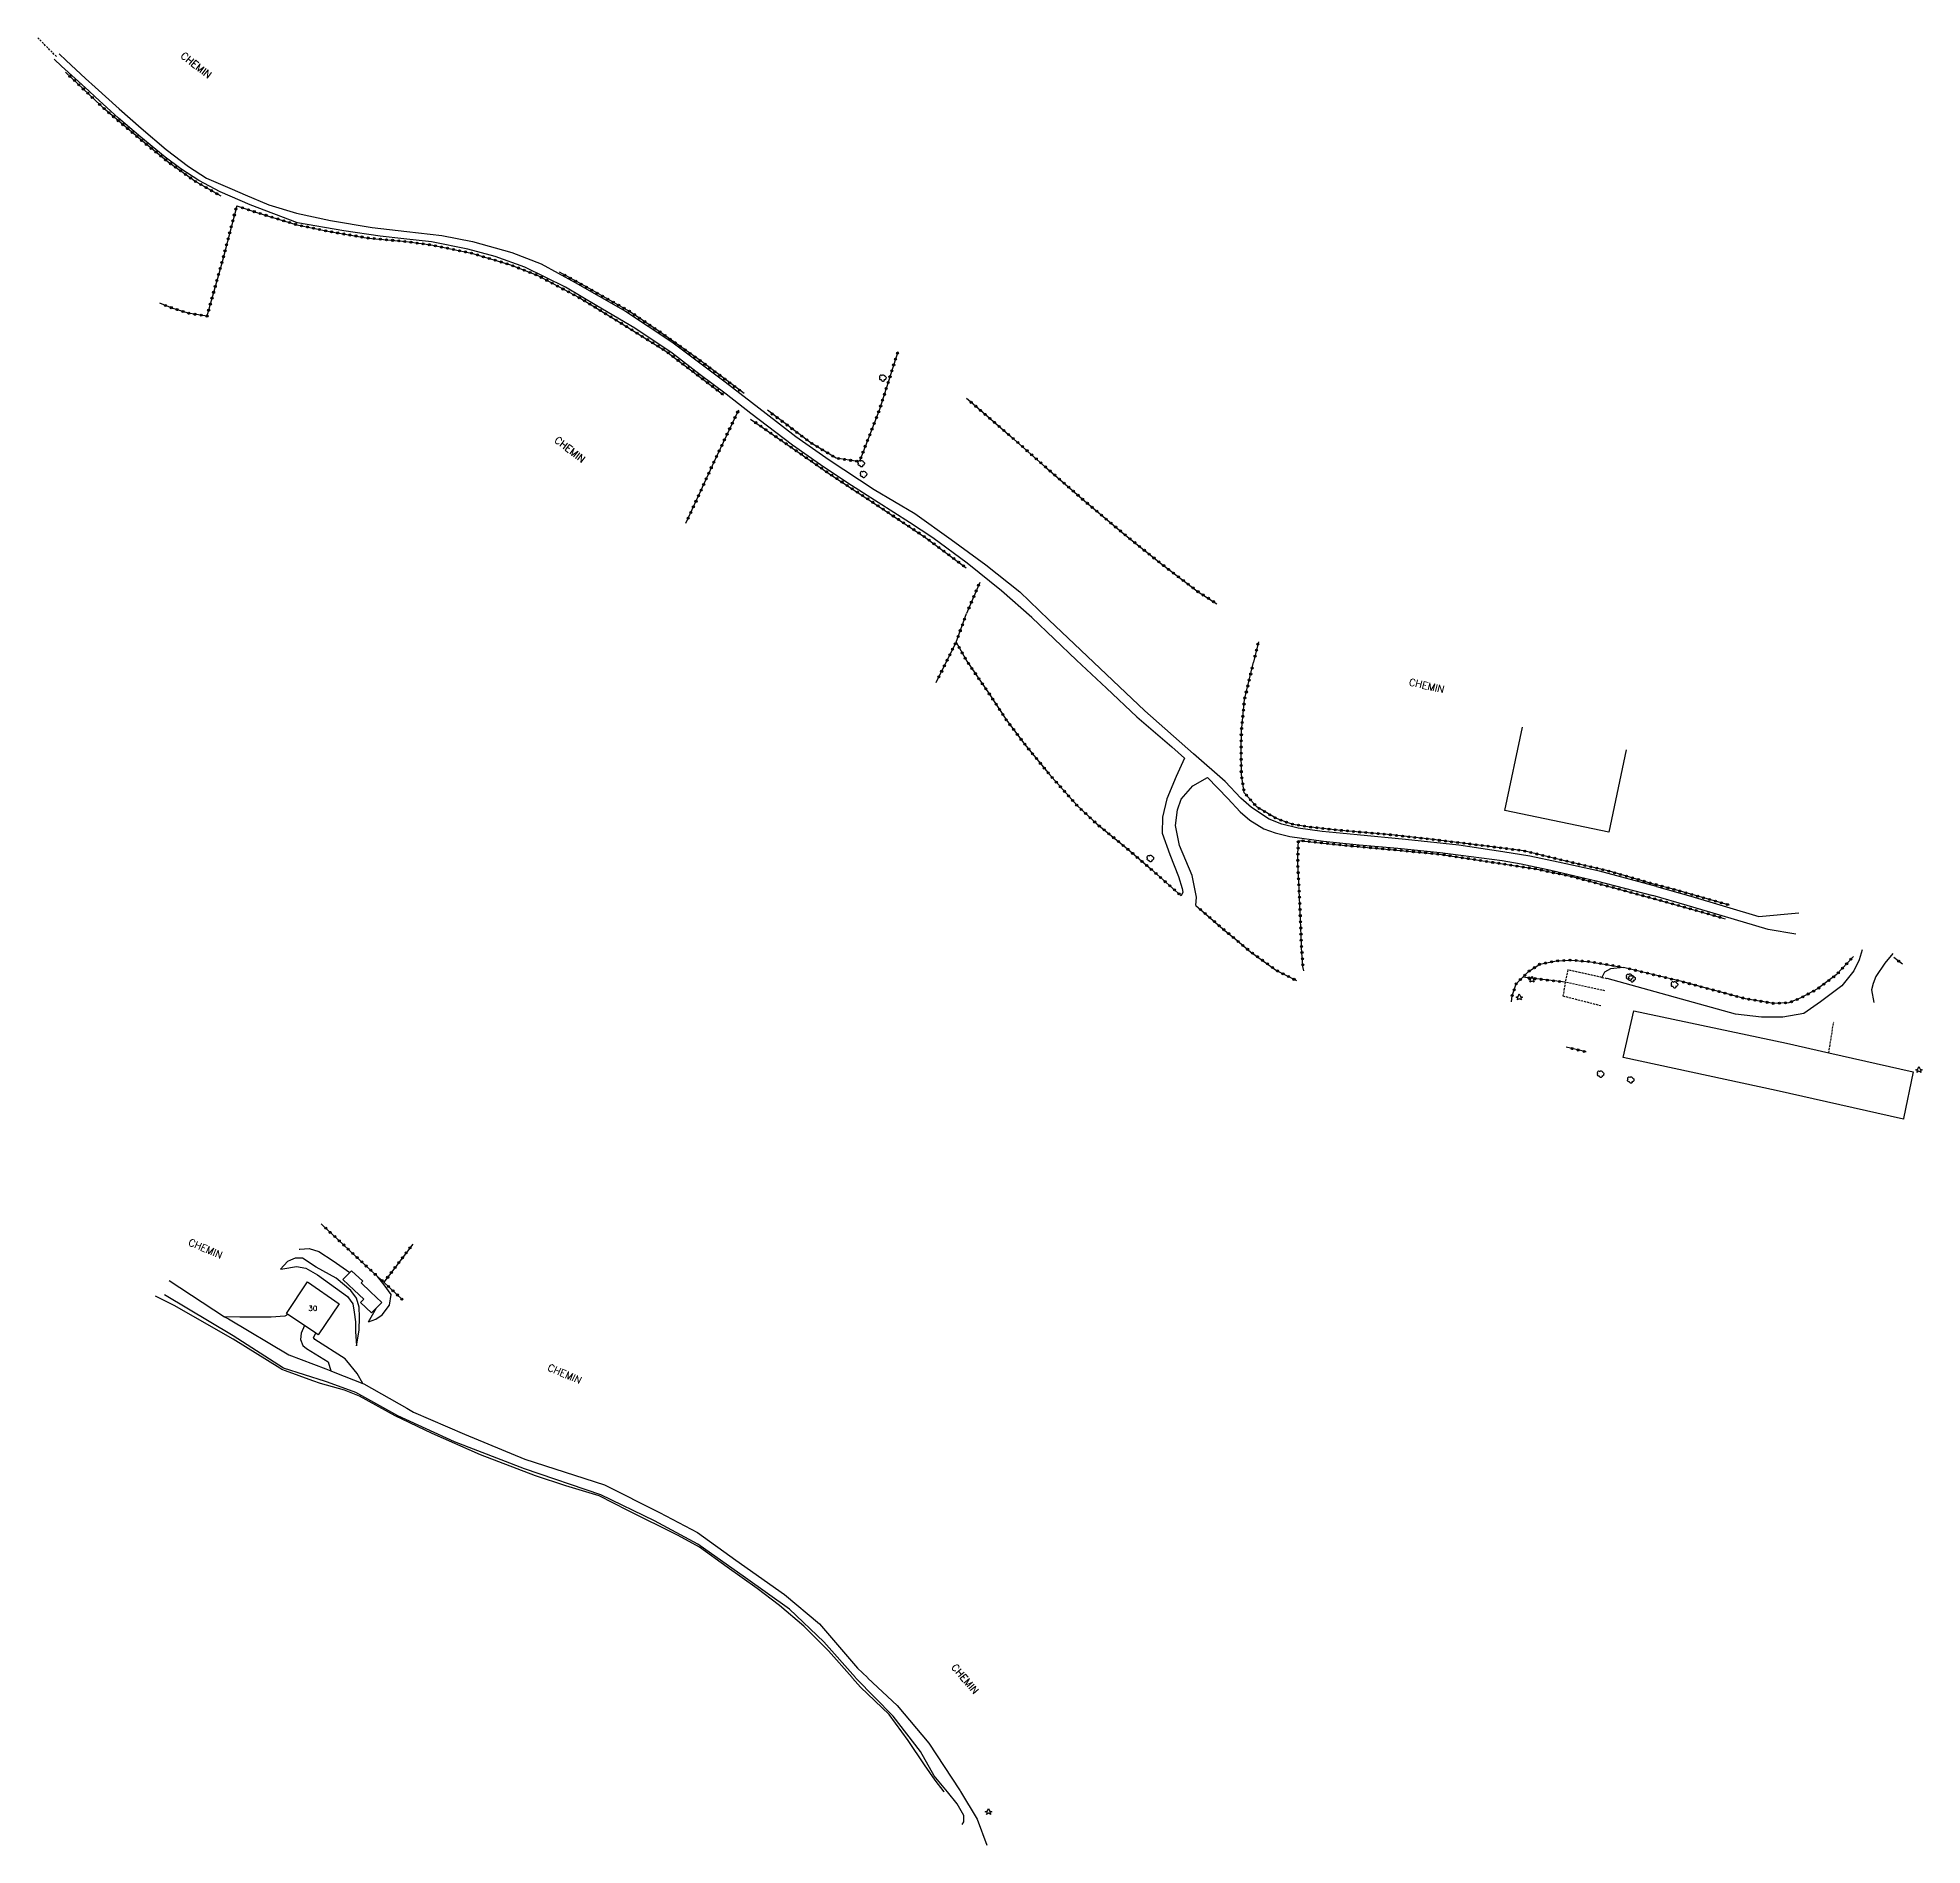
# Model space of a CAD drawing. Header units: millimetres. Extents: x 268000 to 269001, y 118998 to 120000.
# Drawn here: x 268000 to 268459, y 119130.2 to 119570.6 of the extents above; entities that cross this region are included whole.
import ezdxf
from ezdxf.enums import TextEntityAlignment as Align

# ---------------------------------------------------------------- set-up
doc = ezdxf.new("R2010")
doc.units = ezdxf.units.MM
doc.linetypes.add('DASHED', pattern=[0.75, 0.5, -0.25])
doc.layers.get('0').update_dxf_attribs({"linetype": 'CONTINUOUS'})
for name, color, linetype in [('W0017', 7, 'CONTINUOUS'), ('W0070', 7, 'DASHED'), ('W0071', 7, 'CONTINUOUS'), ('W0101', 7, 'CONTINUOUS'), ('W0104', 1, 'CONTINUOUS'), ('W0112', 1, 'DASHED'), ('W0211', 2, 'CONTINUOUS'), ('W0214', 2, 'CONTINUOUS'), ('W0300', 7, 'CONTINUOUS'), ('W0303', 7, 'CONTINUOUS'), ('W0322', 7, 'CONTINUOUS'), ('W0323', 7, 'CONTINUOUS'), ('W0989', 7, 'CONTINUOUS'), ('W0991', 7, 'CONTINUOUS')]:
    doc.layers.add(name, color=color, linetype=linetype)
doc.styles.get("Standard").update_dxf_attribs({"font": 'romans.shx', "width": 0.85})

# ---------------------------------------------------------------- blocks, each defined once
blk = doc.blocks.new('T303')
for p, q in [((-0.77, 0), (-0.28, 0.21)), ((-0.28, -0.21), (-0.77, 0)), ((-0.28, 0.21), (0, 0.83)), ((0, 0.83), (0.28, 0.21)), ((0.28, 0.21), (0.83, 0)), ((0.83, 0), (0.28, -0.21)), ((-0.49, -0.63), (-0.28, -0.21)), ((0, -0.35), (-0.49, -0.63)), ((0.56, -0.63), (0, -0.35)), ((0.28, -0.21), (0.56, -0.63))]:
    blk.add_line(p, q)
blk = doc.blocks.new('T300')
for p, q in [((-0.8, 0.51), (-0.86, 0.34)), ((-0.86, 0.34), (-0.86, 0.17)), ((-0.86, 0.17), (-0.74, 0.06)), ((-0.69, 0.63), (-0.8, 0.51)), ((-0.8, -0.06), (-0.74, 0.06)), ((-0.74, 0.06), (-0.69, 0.11)), ((-0.57, 0.69), (-0.69, 0.63)), ((-0.46, 0.69), (-0.57, 0.69)), ((-0.29, 0.63), (-0.46, 0.69)), ((-0.29, 0.63), (-0.17, 0.74)), ((-0.23, 0.57), (-0.29, 0.63)), ((-0.17, 0.74), (-0.06, 0.8)), ((-0.06, 0.8), (0.06, 0.8)), ((0.06, 0.8), (0.23, 0.74)), ((0.23, 0.74), (0.34, 0.63)), ((0.34, 0.63), (0.4, 0.51)), ((0.46, 0.46), (0.34, 0.46)), ((0.4, 0.51), (0.4, 0.46)), ((0.57, 0.4), (0.46, 0.46)), ((0.57, 0.4), (0.69, 0.29)), ((0.69, 0.29), (0.74, 0.17)), ((0.74, 0.06), (0.69, -0.17)), ((0.74, 0.17), (0.74, 0.06)), ((-0.8, -0.17), (-0.8, -0.06)), ((-0.8, -0.23), (-0.8, -0.17)), ((-0.74, -0.34), (-0.8, -0.23)), ((-0.69, -0.4), (-0.74, -0.34)), ((-0.51, -0.46), (-0.69, -0.4)), ((-0.4, -0.46), (-0.51, -0.46)), ((-0.4, -0.46), (-0.34, -0.46)), ((-0.34, -0.46), (-0.34, -0.4)), ((-0.34, -0.51), (-0.34, -0.46)), ((-0.29, -0.63), (-0.34, -0.51)), ((-0.17, -0.74), (-0.29, -0.63)), ((-0.06, -0.8), (-0.17, -0.74)), ((0.06, -0.8), (-0.06, -0.8)), ((0.17, -0.74), (0.06, -0.8)), ((0.23, -0.69), (0.17, -0.74)), ((0.29, -0.46), (0.23, -0.46)), ((0.29, -0.63), (0.23, -0.69)), ((0.46, -0.4), (0.29, -0.46)), ((0.34, -0.51), (0.29, -0.63)), ((0.34, -0.51), (0.34, -0.46)), ((0.57, -0.34), (0.46, -0.4)), ((0.63, -0.29), (0.57, -0.34)), ((0.69, -0.17), (0.63, -0.29))]:
    blk.add_line(p, q)
blk = doc.blocks.new('t323o')
at = {"color": 0, "linetype": 'Continuous'}
for radius in [0.25, 0.15]:
    blk.add_circle((0, 0), radius, dxfattribs=at)
blk = doc.blocks.new('t322o')
at = {"color": 0, "linetype": 'Continuous'}
for radius in [0.25, 0.15]:
    blk.add_circle((0, 0), radius, dxfattribs=at)

msp = doc.modelspace()

# ---------------------------------------------------------------- linework, layer by layer
at = {"layer": 'W0017'}
for points in [[(268444.35, 119348.43), (268443.63, 119346), (268442.34, 119343.29), (268439.38, 119339.64), (268434.19, 119335.73), (268430.12, 119332.91), (268425, 119331.98), (268419.83, 119332.01), (268413.52, 119332.74), (268382.24, 119341.43)], [(268451.8, 119347.52), (268449.85, 119345.2), (268447.69, 119341.89), (268447.02, 119340.24), (268446.62, 119338.64), (268447.18, 119335.54)], [(268060.94, 119259.58), (268060.23, 119259.18), (268056.87, 119258.89), (268049.24, 119258.9), (268045.47, 119259.01)], [(268065, 119256.85), (268064.18, 119255.01), (268064.04, 119253.48), (268064.6, 119252.04), (268065.45, 119251.32), (268070.75, 119248.01), (268071.37, 119245.85)]]:
    msp.add_lwpolyline(points, dxfattribs=at)
at = {"layer": 'W0070'}
msp.add_lwpolyline([(268004.58, 119566.03), (268000, 119570.64)], dxfattribs=at)
at = {"layer": 'W0071'}
for points in [[(268005.19, 119566.68), (268006.93, 119565.06), (268011.66, 119560.67), (268013.97, 119558.61), (268014, 119558.58)], [(268014, 119556.22), (268013.97, 119556.25), (268012.43, 119557.67), (268005.78, 119563.73), (268003.98, 119565.38)], [(268014, 119558.58), (268019.84, 119553.34), (268025.2, 119548.56), (268031.27, 119543.37), (268036.71, 119539.23), (268041.13, 119536.43), (268047.33, 119533.7), (268050.51, 119532.31), (268056.26, 119529.88), (268063.01, 119527.87), (268071.35, 119526.08), (268081.48, 119524.4), (268089.87, 119523.44), (268098.46, 119522.43), (268105.9, 119520.94), (268115.48, 119518.28), (268122.63, 119515.51), (268130.91, 119510.97), (268143.15, 119504.04), (268154.43, 119496.57), (268167.43, 119486.78), (268177.38, 119479.09), (268184.67, 119473.51), (268192.78, 119467.76), (268203.68, 119460.6), (268213.65, 119454.7), (268222.48, 119448.38), (268230.93, 119442.19), (268239.2, 119435.61), (268246.23, 119428.84)], [(268242.15, 119429.39), (268234.72, 119435.86), (268226.38, 119442.63), (268218, 119448.76), (268212.29, 119452.52), (268204.71, 119457.4), (268197.32, 119462.08), (268190.64, 119466.59), (268183.82, 119471.35), (268173.67, 119479.1), (268167.69, 119483.82), (268161.32, 119488.52), (268154.49, 119493.79), (268145.41, 119499.84), (268136.21, 119505.32), (268128.51, 119509.86), (268118.62, 119514.75), (268111.41, 119517.33), (268104.79, 119519.09), (268095.93, 119520.93), (268089.15, 119521.6), (268083.38, 119522.24), (268074.54, 119523.57), (268063.31, 119525.54), (268051.78, 119529.88), (268044.45, 119533.1), (268039.23, 119535.81), (268034.84, 119538.65), (268031.05, 119541.49), (268025.12, 119546.36), (268019.67, 119551.01), (268014, 119556.22)], [(268242.15, 119429.39), (268253.03, 119418.99), (268260.33, 119412.18), (268267.7, 119405.17), (268276.22, 119397.84), (268279.32, 119395.08), (268277.23, 119390.63), (268275, 119385.16), (268273.93, 119380.7), (268273.89, 119376.8), (268275.76, 119371.67), (268277.87, 119366.29), (268278.73, 119363.34), (268278.92, 119362.44), (268278.5, 119361.57)], [(268394.23, 119363.82), (268380.37, 119367.54), (268370.27, 119369.79), (268363.42, 119371.26), (268356.82, 119372.32), (268346.11, 119373.93), (268333.09, 119375.25), (268321.38, 119376.45), (268312.86, 119377.24), (268306.99, 119378.07), (268303.01, 119379.04), (268299.9, 119380.25), (268295.64, 119383.07), (268293.02, 119385.34), (268289.19, 119389.43), (268281.53, 119396.12), (268269.6, 119406.65), (268246.23, 119428.84)], [(268282.08, 119359.2), (268282.23, 119361.24), (268281.13, 119366.55), (268278.08, 119373.8), (268277.11, 119378.73), (268277.59, 119382.49), (268278.51, 119385.1), (268281.29, 119388.33), (268284.86, 119390.43), (268289.85, 119385.3), (268292.85, 119382.05), (268295.2, 119380.04), (268298.59, 119377.9), (268301.36, 119376.91), (268304.96, 119376.05), (268313.16, 119374.88), (268321.87, 119373.99), (268331.28, 119373.16), (268341.59, 119372.13), (268356.64, 119370.15), (268361.26, 119369.37), (268368.49, 119367.79), (268379.58, 119365.22), (268393.34, 119361.63)], [(268428.21, 119352.2), (268421.45, 119353.37), (268410.23, 119356.68), (268401.74, 119359.25), (268393.34, 119361.63)], [(268394.23, 119363.82), (268402.65, 119361.48), (268419.2, 119356.57), (268428.89, 119357.42)], [(268032.06, 119267.82), (268045.47, 119259.01), (268046.43, 119258.51), (268061.16, 119249.74), (268070.19, 119246.32), (268071.37, 119245.85), (268072.37, 119245.45), (268079.19, 119242.74), (268079.42, 119242.65), (268089.9, 119236.73), (268091.55, 119235.75), (268103.95, 119230.45), (268118.64, 119224.3), (268138.06, 119218.09), (268151.46, 119211.31), (268160.68, 119206.49), (268170, 119199.69), (268181.92, 119191.33), (268190.41, 119184.21), (268199.68, 119173.39), (268202.1, 119171.1), (268202.21, 119171)], [(268199.22, 119171), (268199.14, 119171.1), (268191.48, 119179.79), (268183.07, 119187.74), (268172.42, 119195.38), (268160.75, 119203.61), (268150.21, 119209.28), (268137.11, 119215.67), (268118.59, 119221.93), (268101.48, 119228.56), (268087.74, 119234.9), (268077.46, 119240.56), (268070.58, 119243.06), (268070.07, 119243.22), (268059.89, 119246.49), (268047.64, 119254.34), (268030.86, 119264.33)], [(268225.15, 119135.28), (268225.59, 119135.94), (268225.54, 119137.54), (268223.97, 119140.37), (268221.57, 119143.29), (268218.36, 119147.2), (268215.04, 119153.11), (268208.35, 119161.67), (268199.31, 119170.9), (268199.22, 119171)], [(268202.21, 119171), (268209.3, 119164.28), (268217.06, 119155.13), (268224.52, 119143.73), (268224.67, 119143.49), (268224.74, 119143.38), (268228.82, 119136.62), (268231.15, 119130.24)]]:
    msp.add_lwpolyline(points, dxfattribs=at)
at = {"layer": 'W0101'}
msp.add_lwpolyline([(268068.34, 119254.61), (268067.76, 119255), (268065, 119256.85), (268060.94, 119259.58), (268060.57, 119259.83), (268065.72, 119267.54), (268073.46, 119262.16)], close=True, dxfattribs=at)
at = {"layer": 'W0104'}
for points in [[(268386.87, 119397.15), (268382.63, 119377.08), (268357.33, 119382.39), (268361.58, 119402.64)], [(268423.39, 119314.1), (268386.12, 119322.15), (268388.74, 119333.57), (268425.91, 119325.65)], [(268425.91, 119325.65), (268436.21, 119323.33), (268456.76, 119318.69), (268454.39, 119307.29), (268454.37, 119307.17), (268423.39, 119314.1)], [(268425.91, 119325.65), (268425.91, 119325.65)], [(268423.39, 119314.1), (268423.39, 119314.1)], [(268077.06, 119265.51), (268074.29, 119268.12), (268076.04, 119269.83), (268076.39, 119270.18), (268079.17, 119267.65), (268078.78, 119267.31)], [(268078.78, 119267.31), (268081.06, 119265.05), (268083.78, 119262.5), (268082.52, 119261.18), (268081.33, 119259.94), (268078.64, 119262.49), (268079.41, 119263.31), (268077.06, 119265.51)], [(268077.06, 119265.51), (268077.06, 119265.51)], [(268078.78, 119267.31), (268078.78, 119267.31)]]:
    msp.add_lwpolyline(points, dxfattribs=at)
at = {"layer": 'W0112'}
for points in [[(268380.91, 119341.7), (268372.68, 119343.51), (268372.02, 119340.51)], [(268380.91, 119341.7), (268382.24, 119341.43)], [(268381.64, 119338.44), (268372.02, 119340.51), (268371.47, 119337.2), (268380.77, 119334.8)], [(268436.21, 119323.33), (268437.4, 119330.8)]]:
    msp.add_lwpolyline(points, dxfattribs=at)
at = {"layer": 'W0211'}
for points in [[(268386.23, 119344.14), (268383.04, 119343.79), (268381.62, 119342.97), (268380.91, 119341.7)], [(268077.62, 119251.92), (268078.27, 119255.75), (268078.4, 119258.88), (268078.33, 119261.34), (268077.65, 119263.55), (268076.23, 119265.45), (268072.68, 119268.42), (268067.86, 119271.12), (268064.46, 119273.26), (268062.67, 119273.28), (268061.53, 119272.79), (268060.84, 119272.5), (268059.13, 119270.6)], [(268080.59, 119257.81), (268082.35, 119258.43), (268083.86, 119259.5), (268085.64, 119261.82), (268086.08, 119264.4), (268084.41, 119266.78), (268082.78, 119268.84)], [(268198.43, 119171), (268198.35, 119171.1), (268192.56, 119177.6), (268186.62, 119183.67), (268180.7, 119188.68), (268175.21, 119192.79), (268167.89, 119198.01), (268161.14, 119202.9), (268155.99, 119205.76), (268143.69, 119211.83), (268136.77, 119215.35), (268128.62, 119217.83), (268121.27, 119220.27), (268107.84, 119225.36), (268096.07, 119230.59), (268087.03, 119234.85), (268078.36, 119239.64), (268074.75, 119241.09), (268068.9, 119242.74), (268066.99, 119243.43), (268060.32, 119245.86), (268059.49, 119246.16), (268058.94, 119246.51), (268047.63, 119253.55), (268033.2, 119261.78), (268028.72, 119264.01)], [(268079.19, 119242.74), (268077.78, 119245.22), (268075.28, 119248.28), (268074.91, 119248.73), (268067.49, 119253.47), (268067.14, 119253.98), (268067.76, 119255)], [(268220.8, 119143.25), (268220.8, 119143.25), (268220.8, 119143.25), (268220.8, 119143.25), (268218.55, 119146.1), (268216, 119149.83), (268212.01, 119155.78), (268207.34, 119162.15), (268200.42, 119168.77), (268198.43, 119171)]]:
    msp.add_lwpolyline(points, dxfattribs=at)
at = {"layer": 'W0214'}
for points in [[(268063.65, 119275.51), (268063.86, 119275.52), (268066.08, 119275.61), (268068.5, 119274.88), (268071.96, 119272.61), (268076.04, 119269.83)], [(268059.13, 119270.6), (268059.73, 119270.71), (268063.07, 119271.26), (268065.3, 119270.89), (268068.12, 119269.23), (268075.45, 119263.99), (268076.71, 119262.18), (268077.07, 119260.14), (268077.36, 119257.8), (268077.43, 119255.4), (268077.62, 119251.92)], [(268080.59, 119257.81), (268082.52, 119261.18)]]:
    msp.add_lwpolyline(points, dxfattribs=at)
at = {"layer": 'W0322'}
for points in [[(268442.19, 119346.78), (268438.04, 119342.3), (268433.49, 119338.87), (268429.39, 119336.69), (268426.51, 119335.52), (268422.8, 119335.35), (268415.94, 119336.5), (268400.38, 119340.67), (268386.23, 119344.14)], [(268372.02, 119340.51), (268361.7, 119341.76)], [(268082.78, 119268.84), (268081.08, 119270.38), (268069.26, 119281.44), (268069.06, 119281.62)]]:
    msp.add_lwpolyline(points, dxfattribs=at)
at = {"layer": 'W0323'}
for points in [[(268014, 119555.41), (268013.97, 119555.44), (268006.76, 119562.25)], [(268044.7, 119532.02), (268038.28, 119535.7), (268031.78, 119540.33), (268025.49, 119545.41), (268016.6, 119552.95), (268014, 119555.41)], [(268048.47, 119529.65), (268044.83, 119515.72), (268041.23, 119502.79), (268036.66, 119503.51), (268032.78, 119504.76), (268029.74, 119505.93)], [(268048.47, 119529.65), (268054.14, 119527.8), (268063.08, 119525.07), (268071.04, 119523.4), (268080.46, 119521.83), (268089.74, 119520.96), (268095.83, 119520.14), (268105.65, 119518.13), (268115.17, 119515.29), (268121.81, 119512.69), (268131.9, 119507.3), (268141.68, 119501.33), (268153.02, 119494.25), (268167.06, 119483.59)], [(268172.04, 119483.96), (268161.31, 119491.95), (268151.64, 119498.88), (268144.17, 119503.95), (268133.17, 119510.14), (268127.09, 119513.52)], [(268209.49, 119494.11), (268205.04, 119480.04), (268200.21, 119467.64), (268199.77, 119467.4), (268194.48, 119468.21), (268188.39, 119471.87), (268177.7, 119479.86)], [(268170.69, 119479.89), (268164.72, 119467.36), (268160.4, 119457.84), (268157.79, 119452.25)], [(268226.21, 119482.78), (268227.81, 119481.4), (268237.03, 119473.47), (268245.37, 119466.12), (268254.92, 119457.78), (268264.99, 119449.36), (268273.77, 119442.35), (268282.61, 119435.65), (268287.17, 119432.72)], [(268173.63, 119477.69), (268183.6, 119470.8), (268193.2, 119464.15), (268205.49, 119456.04), (268216.33, 119448.81), (268226.11, 119441.47)], [(268229.42, 119437.87), (268226.22, 119430.32)], [(268223.66, 119423.35), (268226.22, 119430.32)], [(268218.83, 119413.57), (268223.66, 119423.35)], [(268223.66, 119423.35), (268226.26, 119418.76), (268231.73, 119410.81), (268235.95, 119404.35), (268240.45, 119398.43), (268246.45, 119391.12), (268253.14, 119383.54), (268257.92, 119379.09), (268265.39, 119373.01), (268271.15, 119368.06), (268278.5, 119361.57)], [(268297.31, 119423.48), (268296.14, 119418.52)], [(268412, 119359.29), (268398.67, 119363.09), (268393.56, 119364.44), (268382.8, 119367.55), (268372.16, 119370.05), (268361.96, 119372.52), (268352.24, 119373.77), (268339.86, 119375.27), (268329.72, 119376.43), (268317.37, 119377.52), (268309.33, 119378.4), (268305.79, 119378.98), (268304.07, 119379.51), (268301.53, 119380.46), (268296.99, 119383.16), (268293.86, 119386.67), (268293.14, 119391.12), (268293.07, 119397.06), (268293.15, 119401.72), (268293.9, 119409.37), (268296.14, 119418.52)], [(268308.37, 119343.27), (268308.15, 119344.34), (268307.82, 119348.98), (268307.76, 119349.9), (268307.46, 119357.7), (268307.33, 119361.08), (268307.03, 119366.77), (268306.88, 119369.61), (268306.93, 119371.65), (268307.03, 119375.07), (268316.79, 119374.01), (268330.13, 119372.79), (268341.33, 119371.71), (268364.79, 119368.12), (268373.75, 119366.24), (268386.84, 119362.72), (268395.12, 119360.46), (268403.03, 119358.25), (268410.97, 119355.97)], [(268282.08, 119359.2), (268288.66, 119353.51), (268290.54, 119351.96), (268291.03, 119351.55), (268295.41, 119347.91), (268301.72, 119343.38), (268306.54, 119340.93)], [(268358.96, 119335.76), (268359.08, 119337.2), (268360.07, 119340.13), (268361.7, 119341.76), (268363.04, 119343.1), (268365.86, 119344.92), (268369.9, 119345.71), (268373.48, 119345.93), (268378.2, 119345.5), (268386.23, 119344.14)], [(268454.19, 119344.93), (268452.04, 119346.53)], [(268377.16, 119323.54), (268372.23, 119324.68)], [(268091.36, 119276.71), (268085.67, 119269.22), (268085.15, 119268.52), (268084.34, 119267.41)], [(268082.78, 119268.84), (268084.34, 119267.41)], [(268084.34, 119267.41), (268088.77, 119263.21)]]:
    msp.add_lwpolyline(points, dxfattribs=at)

# ---------------------------------------------------------------- block references
at = {"layer": 'W0300', "rotation": 359.9999899820874}
for p in [(268205.87, 119487.71), (268200.61, 119466.85), (268201.18, 119464.22), (268271.02, 119370.66), (268387.76, 119341.74), (268388.33, 119341.36), (268398.67, 119339.91), (268380.69, 119318.12), (268388.02, 119316.7)]:
    msp.add_blockref('T300', p, dxfattribs=at)
at = {"layer": 'W0303', "rotation": 359.9999899820874}
for p in [(268363.93, 119341.16), (268360.82, 119336.85), (268458.15, 119319.16)]:
    msp.add_blockref('T303', p, dxfattribs=at)
at = {"layer": 'W0303'}
msp.add_blockref('T303', (268231.56, 119138.42), dxfattribs=at)
at = {"layer": 'W0322'}
for p, rotation in [((268441.58, 119346.12), 227.2508146808516), ((268363.19, 119341.58), 173.1252596085754), ((268364.68, 119341.4), 173.1252596085754), ((268366.17, 119341.22), 173.1252596085754), ((268367.65, 119341.04), 173.1252596085754), ((268369.14, 119340.86), 173.1252596085754), ((268370.63, 119340.68), 173.1252596085754), ((268387.69, 119343.78), 166.2242421442341), ((268389.15, 119343.42), 166.2242421442341), ((268390.6, 119343.07), 166.2242421442341), ((268392.06, 119342.71), 166.2242421442341), ((268393.52, 119342.35), 166.2242421442341), ((268394.97, 119341.99), 166.2242421442341), ((268396.43, 119341.64), 166.2242421442341), ((268397.89, 119341.28), 166.2242421442341), ((268399.34, 119340.92), 166.2242421442341), ((268436.21, 119340.92), 216.9603963446744), ((268437.41, 119341.82), 216.9603963446744), ((268438.52, 119342.81), 227.2508146808516), ((268439.54, 119343.92), 227.2508146808516), ((268440.56, 119345.02), 227.2508146808516), ((268400.8, 119340.56), 165.009030249574), ((268402.25, 119340.17), 165.009030249574), ((268403.7, 119339.78), 165.009030249574), ((268405.15, 119339.39), 165.009030249574), ((268406.6, 119339), 165.009030249574), ((268408.04, 119338.62), 165.009030249574), ((268409.49, 119338.23), 165.009030249574), ((268410.94, 119337.84), 165.009030249574), ((268412.39, 119337.45), 165.009030249574), ((268413.84, 119337.06), 165.009030249574), ((268415.29, 119336.68), 165.009030249574), ((268416.75, 119336.36), 170.4686271907517), ((268418.23, 119336.12), 170.4686271907517), ((268428.51, 119336.33), 202.06836118971), ((268429.87, 119336.95), 208.0325792899756), ((268431.2, 119337.65), 208.0325792899756), ((268432.52, 119338.36), 208.0325792899756), ((268433.81, 119339.11), 216.9603963446744), ((268435.01, 119340.02), 216.9603963446744), ((268419.71, 119335.87), 170.4686271907517), ((268421.19, 119335.62), 170.4686271907517), ((268422.67, 119335.37), 170.4686271907517), ((268424.17, 119335.41), 182.6572604967467), ((268425.67, 119335.48), 182.6572604967467), ((268427.12, 119335.77), 202.06836118971), ((268070.16, 119280.59), 136.9269909379466), ((268071.25, 119279.57), 136.9269909379466), ((268072.35, 119278.55), 136.9269909379466), ((268073.45, 119277.52), 136.9269909379466), ((268074.54, 119276.5), 136.9269909379466), ((268075.64, 119275.47), 136.9269909379466), ((268076.73, 119274.45), 136.9269909379466), ((268077.83, 119273.42), 136.9269909379466), ((268078.92, 119272.4), 136.9269909379466), ((268080.02, 119271.38), 136.9269909379466), ((268081.12, 119270.35), 137.6354801956208), ((268082.22, 119269.34), 137.6354801956208)]:
    msp.add_blockref('t322o', p, dxfattribs=dict(at, rotation=rotation))
at = {"layer": 'W0323'}
for p, rotation in [((268007.85, 119561.22), 136.6379767585379), ((268008.94, 119560.19), 136.6379767585379), ((268010.03, 119559.16), 136.6379767585379), ((268011.12, 119558.13), 136.6379767585379), ((268012.21, 119557.1), 136.6379767585379), ((268013.3, 119556.07), 136.6379767585379), ((268015.09, 119554.38), 136.6281822447449), ((268016.18, 119553.35), 136.6281822447449), ((268017.3, 119552.36), 139.6914662534805), ((268018.45, 119551.39), 139.6914662534805), ((268019.59, 119550.42), 139.6914662534805), ((268020.74, 119549.45), 139.6914662534805), ((268021.88, 119548.48), 139.6914662534805), ((268023.02, 119547.51), 139.6914662534805), ((268024.17, 119546.54), 139.6914662534805), ((268025.31, 119545.57), 139.6914662534805), ((268026.47, 119544.62), 141.0446784364712), ((268027.64, 119543.68), 141.0446784364712), ((268028.81, 119542.73), 141.0446784364712), ((268029.97, 119541.79), 141.0446784364712), ((268031.14, 119540.85), 141.0446784364712), ((268032.33, 119539.94), 144.5315895211886), ((268033.55, 119539.07), 144.5315895211886), ((268034.77, 119538.2), 144.5315895211886), ((268036, 119537.32), 144.5315895211886), ((268037.22, 119536.45), 144.5315895211886), ((268038.45, 119535.6), 150.1695998094964), ((268039.75, 119534.85), 150.1695998094964), ((268041.05, 119534.11), 150.1695998094964), ((268042.35, 119533.36), 150.1695998094964), ((268043.65, 119532.62), 150.1695998094964), ((268048.27, 119528.89), 255.3488176089501), ((268049.9, 119529.19), 341.9117043543684), ((268047.13, 119524.54), 255.3488176089501), ((268047.51, 119525.99), 255.3488176089501), ((268047.89, 119527.44), 255.3488176089501), ((268051.32, 119528.72), 341.9117043543684), ((268052.75, 119528.25), 341.9117043543684), ((268054.17, 119527.79), 343.0108045954555), ((268055.61, 119527.35), 343.0108045954555), ((268057.04, 119526.91), 343.0108045954555), ((268058.48, 119526.47), 343.0108045954555), ((268059.91, 119526.04), 343.0108045954555), ((268061.35, 119525.6), 343.0108045954555), ((268062.78, 119525.16), 343.0108045954555), ((268064.24, 119524.82), 348.1567004595229), ((268065.71, 119524.52), 348.1567004595229), ((268067.18, 119524.21), 348.1567004595229), ((268046, 119520.18), 255.3488176089501), ((268046.38, 119521.63), 255.3488176089501), ((268046.75, 119523.09), 255.3488176089501), ((268068.65, 119523.9), 348.1567004595229), ((268070.12, 119523.59), 348.1567004595229), ((268071.59, 119523.31), 350.5376777919744), ((268073.07, 119523.06), 350.5376777919744), ((268074.55, 119522.81), 350.5376777919744), ((268076.03, 119522.57), 350.5376777919744), ((268077.51, 119522.32), 350.5376777919744), ((268078.99, 119522.08), 350.5376777919744), ((268080.47, 119521.83), 354.6325095726938), ((268081.96, 119521.69), 354.6325095726938), ((268083.45, 119521.55), 354.6325095726938), ((268084.95, 119521.41), 354.6325095726938), ((268086.44, 119521.27), 354.6325095726938), ((268087.93, 119521.13), 354.6325095726938), ((268089.43, 119520.99), 354.6325095726938), ((268090.91, 119520.8), 352.3554211149768), ((268092.4, 119520.6), 352.3554211149768), ((268093.89, 119520.4), 352.3554211149768), ((268095.37, 119520.2), 352.3554211149768), ((268096.85, 119519.93), 348.4366869342372), ((268098.32, 119519.63), 348.4366869342372), ((268044.86, 119515.83), 255.3488176089501), ((268045.24, 119517.28), 255.3488176089501), ((268045.62, 119518.73), 255.3488176089501), ((268099.79, 119519.33), 348.4366869342372), ((268101.26, 119519.03), 348.4366869342372), ((268102.73, 119518.73), 348.4366869342372), ((268104.2, 119518.43), 348.4366869342372), ((268105.67, 119518.13), 343.3543352142097), ((268107.1, 119517.7), 343.3543352142097), ((268108.54, 119517.27), 343.3543352142097), ((268109.98, 119516.84), 343.3543352142097), ((268111.41, 119516.41), 343.3543352142097), ((268112.85, 119515.98), 343.3543352142097), ((268114.29, 119515.55), 343.3543352142097), ((268115.71, 119515.07), 338.6583440850616), ((268043.65, 119511.49), 254.4507676907031), ((268044.06, 119512.94), 254.4507676907031), ((268044.46, 119514.38), 254.4507676907031), ((268117.11, 119514.53), 338.6583440850616), ((268118.5, 119513.98), 338.6583440850616), ((268119.9, 119513.44), 338.6583440850616), ((268121.3, 119512.89), 338.6583440850616), ((268122.65, 119512.24), 331.8956884634251), ((268123.97, 119511.53), 331.8956884634251), ((268125.3, 119510.83), 331.8956884634251), ((268128.4, 119512.79), 150.9878057965222), ((268129.71, 119512.06), 150.9878057965222), ((268131.03, 119511.33), 150.9878057965222), ((268132.34, 119510.61), 150.9878057965222), ((268042.45, 119507.16), 254.4507676907031), ((268042.85, 119508.6), 254.4507676907031), ((268043.25, 119510.05), 254.4507676907031), ((268126.62, 119510.12), 331.8956884634251), ((268127.94, 119509.41), 331.8956884634251), ((268129.26, 119508.71), 331.8956884634251), ((268130.59, 119508), 331.8956884634251), ((268131.91, 119507.29), 328.6066939320393), ((268133.19, 119506.51), 328.6066939320393), ((268133.65, 119509.88), 150.6029448777749), ((268134.95, 119509.14), 150.6029448777749), ((268136.26, 119508.4), 150.6029448777749), ((268137.57, 119507.67), 150.6029448777749), ((268138.87, 119506.93), 150.6029448777749), ((268140.18, 119506.19), 150.6029448777749), ((268031.14, 119505.39), 159.1435125185766), ((268032.54, 119504.86), 159.1435125185766), ((268033.96, 119504.38), 162.107490744018), ((268035.39, 119503.92), 162.107490744018), ((268036.82, 119503.49), 170.95718089005), ((268038.31, 119503.25), 170.95718089005), ((268039.79, 119503.02), 170.95718089005), ((268041.24, 119502.82), 254.4507676907031), ((268041.64, 119504.27), 254.4507676907031), ((268042.04, 119505.71), 254.4507676907031), ((268134.47, 119505.73), 328.6066939320393), ((268135.75, 119504.95), 328.6066939320393), ((268137.03, 119504.17), 328.6066939320393), ((268138.31, 119503.39), 328.6066939320393), ((268139.59, 119502.61), 328.6066939320393), ((268140.87, 119501.82), 328.6066939320393), ((268141.49, 119505.46), 150.6029448777749), ((268142.8, 119504.72), 150.6029448777749), ((268144.1, 119503.99), 150.6029448777749), ((268145.35, 119503.15), 145.8412441752967), ((268146.59, 119502.31), 145.8412441752967), ((268147.83, 119501.46), 145.8412441752967), ((268142.15, 119501.04), 328.0132395207415), ((268143.42, 119500.24), 328.0132395207415), ((268144.7, 119499.45), 328.0132395207415), ((268145.97, 119498.65), 328.0132395207415), ((268147.24, 119497.86), 328.0132395207415), ((268148.51, 119497.07), 328.0132395207415), ((268149.07, 119500.62), 145.8412441752967), ((268150.31, 119499.78), 145.8412441752967), ((268151.55, 119498.94), 145.8412441752967), ((268152.77, 119498.07), 144.3884600803849), ((268153.99, 119497.19), 144.3884600803849), ((268149.78, 119496.27), 328.0132395207415), ((268151.06, 119495.48), 328.0132395207415), ((268152.33, 119494.68), 328.0132395207415), ((268153.57, 119493.84), 322.7927969929788), ((268154.76, 119492.93), 322.7927969929788), ((268155.21, 119496.32), 144.3884600803849), ((268155.95, 119492.02), 322.7927969929788), ((268156.43, 119495.45), 144.3884600803849), ((268157.65, 119494.57), 144.3884600803849), ((268158.87, 119493.7), 144.3884600803849), ((268160.09, 119492.83), 144.3884600803849), ((268208.93, 119492.33), 252.4275345760958), ((268209.38, 119493.76), 252.4275345760958), ((268157.15, 119491.11), 322.7927969929788), ((268158.34, 119490.21), 322.7927969929788), ((268159.54, 119489.3), 322.7927969929788), ((268160.73, 119488.39), 322.7927969929788), ((268161.31, 119491.95), 144.3884600803849), ((268161.93, 119487.49), 322.7927969929788), ((268162.51, 119491.06), 143.3014537072256), ((268163.72, 119490.16), 143.3014537072256), ((268164.92, 119489.26), 143.3014537072256), ((268166.12, 119488.37), 143.3014537072256), ((268167.32, 119487.47), 143.3014537072256), ((268207.57, 119488.04), 252.4275345760958), ((268208.02, 119489.47), 252.4275345760958), ((268208.47, 119490.9), 252.4275345760958), ((268163.12, 119486.58), 322.7927969929788), ((268164.32, 119485.67), 322.7927969929788), ((268165.51, 119484.77), 322.7927969929788), ((268166.71, 119483.86), 322.7927969929788), ((268168.53, 119486.57), 143.3014537072256), ((268169.73, 119485.68), 143.3014537072256), ((268170.93, 119484.78), 143.3014537072256), ((268206.21, 119483.75), 252.4275345760958), ((268206.66, 119485.18), 252.4275345760958), ((268207.12, 119486.61), 252.4275345760958), ((268170.47, 119479.43), 244.5206796848485), ((268178.9, 119478.96), 143.2159386636719), ((268204.81, 119479.47), 248.7557351589409), ((268205.3, 119480.89), 252.4275345760958), ((268205.76, 119482.32), 252.4275345760958), ((268227.34, 119481.8), 319.1010474388728), ((268228.48, 119480.82), 319.3011115751498), ((268229.62, 119479.84), 319.3011115751498), ((268230.75, 119478.86), 319.3011115751498), ((268167.89, 119474.01), 244.5206796848485), ((268168.53, 119475.37), 244.5206796848485), ((268169.18, 119476.72), 244.5206796848485), ((268169.83, 119478.08), 244.5206796848485), ((268174.87, 119476.84), 325.3287745440845), ((268176.1, 119475.98), 325.3287745440845), ((268177.33, 119475.13), 325.3287745440845), ((268178.57, 119474.28), 325.3287745440845), ((268180.1, 119478.06), 143.2159386636719), ((268181.31, 119477.17), 143.2159386636719), ((268182.51, 119476.27), 143.2159386636719), ((268183.71, 119475.37), 143.2159386636719), ((268184.91, 119474.47), 143.2159386636719), ((268202.64, 119473.88), 248.7557351589409), ((268203.18, 119475.28), 248.7557351589409), ((268203.73, 119476.67), 248.7557351589409), ((268204.27, 119478.07), 248.7557351589409), ((268231.89, 119477.89), 319.3011115751498), ((268233.03, 119476.91), 319.3011115751498), ((268234.17, 119475.93), 319.3011115751498), ((268235.3, 119474.95), 319.3011115751498), ((268236.44, 119473.97), 319.3011115751498), ((268165.95, 119469.95), 244.5206796848485), ((268166.6, 119471.31), 244.5206796848485), ((268167.24, 119472.66), 244.5206796848485), ((268179.8, 119473.42), 325.3287745440845), ((268181.03, 119472.57), 325.3287745440845), ((268182.27, 119471.72), 325.3287745440845), ((268183.5, 119470.86), 325.3287745440845), ((268184.73, 119470.01), 325.3330775597088), ((268185.97, 119469.16), 325.3330775597088), ((268186.11, 119473.57), 143.2159386636719), ((268187.31, 119472.67), 143.2159386636719), ((268188.52, 119471.79), 148.9906004911117), ((268189.81, 119471.02), 148.9906004911117), ((268191.09, 119470.24), 148.9906004911117), ((268192.38, 119469.47), 148.9906004911117), ((268201.01, 119469.68), 248.7557351589409), ((268201.55, 119471.08), 248.7557351589409), ((268202.1, 119472.48), 248.7557351589409), ((268237.57, 119472.99), 318.6468060569416), ((268238.7, 119472), 318.6468060569416), ((268239.82, 119471.01), 318.6468060569416), ((268240.95, 119470.02), 318.6468060569416), ((268163.43, 119464.51), 245.6145607328075), ((268164.05, 119465.88), 245.6145607328075), ((268164.67, 119467.24), 245.6145607328075), ((268165.31, 119468.6), 244.5206796848485), ((268187.2, 119468.3), 325.3330775597088), ((268188.44, 119467.45), 325.3330775597088), ((268189.67, 119466.6), 325.3330775597088), ((268190.9, 119465.74), 325.3330775597088), ((268192.14, 119464.89), 325.3330775597088), ((268193.67, 119468.7), 148.9906004911117), ((268195.02, 119468.12), 171.3548251905335), ((268196.51, 119467.9), 171.3548251905335), ((268197.99, 119467.67), 171.3548251905335), ((268199.47, 119467.45), 171.3548251905335), ((268200.47, 119468.29), 248.7557351589409), ((268242.08, 119469.02), 318.6468060569416), ((268243.2, 119468.03), 318.6468060569416), ((268244.33, 119467.04), 318.6468060569416), ((268245.45, 119466.05), 318.8727424813821), ((268246.58, 119465.07), 318.8727424813821), ((268161.57, 119460.41), 245.6145607328075), ((268162.19, 119461.78), 245.6145607328075), ((268162.81, 119463.14), 245.6145607328075), ((268193.37, 119464.04), 326.5591508746289), ((268194.62, 119463.21), 326.5591508746289), ((268195.88, 119462.39), 326.5591508746289), ((268197.13, 119461.56), 326.5591508746289), ((268198.38, 119460.74), 326.5591508746289), ((268199.63, 119459.91), 326.5591508746289), ((268247.71, 119464.08), 318.8727424813821), ((268248.84, 119463.09), 318.8727424813821), ((268249.97, 119462.11), 318.8727424813821), ((268251.1, 119461.12), 318.8727424813821), ((268252.23, 119460.13), 318.8727424813821), ((268159.69, 119456.32), 244.933433041151), ((268160.33, 119457.68), 244.933433041151), ((268160.95, 119459.05), 245.6145607328075), ((268200.88, 119459.08), 326.5591508746289), ((268202.14, 119458.26), 326.5591508746289), ((268203.39, 119457.43), 326.5591508746289), ((268204.64, 119456.6), 326.5591508746289), ((268205.89, 119455.77), 326.3087120645837), ((268253.36, 119459.15), 318.8727424813821), ((268254.49, 119458.16), 318.8727424813821), ((268255.64, 119457.19), 320.0731155289482), ((268256.79, 119456.22), 320.0731155289482), ((268158.42, 119453.6), 244.933433041151), ((268159.06, 119454.96), 244.933433041151), ((268207.14, 119454.94), 326.3087120645837), ((268208.39, 119454.11), 326.3087120645837), ((268209.63, 119453.28), 326.3087120645837), ((268210.88, 119452.45), 326.3087120645837), ((268212.13, 119451.61), 326.3087120645837), ((268213.38, 119450.78), 326.3087120645837), ((268257.94, 119455.26), 320.0731155289482), ((268259.09, 119454.3), 320.0731155289482), ((268260.24, 119453.34), 320.0731155289482), ((268261.39, 119452.37), 320.0731155289482), ((268262.54, 119451.41), 320.0731155289482), ((268214.63, 119449.95), 326.3087120645837), ((268215.87, 119449.12), 326.3087120645837), ((268217.09, 119448.24), 323.1085558970034), ((268218.29, 119447.34), 323.1085558970034), ((268219.49, 119446.44), 323.1085558970034), ((268263.69, 119450.45), 320.0731155289482), ((268264.84, 119449.49), 320.0731155289482), ((268266.01, 119448.55), 321.3919278666361), ((268267.18, 119447.61), 321.3919278666361), ((268268.35, 119446.67), 321.3919278666361), ((268220.69, 119445.54), 323.1085558970034), ((268221.89, 119444.64), 323.1085558970034), ((268223.09, 119443.74), 323.1085558970034), ((268224.29, 119442.84), 323.1085558970034), ((268225.49, 119441.94), 323.1085558970034), ((268269.52, 119445.74), 321.3919278666361), ((268270.7, 119444.8), 321.3919278666361), ((268271.87, 119443.87), 321.3919278666361), ((268273.04, 119442.93), 321.3919278666361), ((268274.22, 119442.01), 322.8759015988431), ((268229.15, 119437.22), 247.0134281432428), ((268275.42, 119441.1), 322.8759015988431), ((268276.61, 119440.2), 322.8759015988431), ((268277.81, 119439.29), 322.8759015988431), ((268279.01, 119438.38), 322.8759015988431), ((268280.2, 119437.48), 322.8759015988431), ((268227.39, 119433.08), 247.0134281432428), ((268227.98, 119434.46), 247.0134281432428), ((268228.56, 119435.84), 247.0134281432428), ((268281.4, 119436.57), 322.8759015988431), ((268282.59, 119435.67), 322.8759015988431), ((268283.85, 119434.86), 327.2500608602948), ((268285.12, 119434.04), 327.2500608602948), ((268286.38, 119433.23), 327.2500608602948), ((268225.73, 119428.98), 69.80524950170506), ((268226.8, 119431.7), 247.0134281432428), ((268224.17, 119424.76), 69.80524950170506), ((268224.69, 119426.17), 69.80524950170506), ((268225.21, 119427.57), 69.80524950170506), ((268221.48, 119418.95), 63.74491927707433), ((268222.15, 119420.29), 63.74491927707433), ((268222.81, 119421.64), 63.74491927707433), ((268223.47, 119422.98), 63.74491927707433), ((268224.4, 119422.05), 299.5457047757709), ((268225.14, 119420.74), 299.5457047757709), ((268225.88, 119419.44), 299.5457047757709), ((268296.48, 119419.98), 256.7361139793859), ((268296.82, 119421.44), 256.7361139793859), ((268297.17, 119422.9), 256.7361139793859), ((268219.49, 119414.91), 63.74491927707433), ((268220.16, 119416.26), 63.74491927707433), ((268220.82, 119417.6), 63.74491927707433), ((268226.67, 119418.16), 304.5745879475348), ((268227.52, 119416.93), 304.5745879475348), ((268228.37, 119415.69), 304.5745879475348), ((268229.22, 119414.46), 304.5745879475348), ((268295.07, 119414.14), 76.27976613215988), ((268295.42, 119415.6), 76.27976613215988), ((268295.78, 119417.06), 76.27976613215988), ((268230.07, 119413.22), 304.5745879475348), ((268230.92, 119411.99), 304.5745879475348), ((268231.77, 119410.75), 303.1029567239386), ((268232.59, 119409.5), 303.1029567239386), ((268294, 119409.77), 76.27976613215988), ((268294.36, 119411.23), 76.27976613215988), ((268294.71, 119412.69), 76.27976613215988), ((268233.41, 119408.24), 303.1029567239386), ((268234.23, 119406.98), 303.1029567239386), ((268235.05, 119405.73), 303.1029567239386), ((268293.5, 119405.3), 84.40502100650527), ((268293.65, 119406.8), 84.40502100650527), ((268293.8, 119408.29), 84.40502100650527), ((268235.87, 119404.47), 303.1029567239386), ((268236.77, 119403.27), 307.2672011505663), ((268237.68, 119402.08), 307.2672011505663), ((268238.59, 119400.88), 307.2672011505663), ((268293.14, 119400.82), 89.01689992915888), ((268293.21, 119402.32), 84.40502100650527), ((268293.36, 119403.81), 84.40502100650527), ((268239.49, 119399.69), 307.2672011505663), ((268240.4, 119398.5), 307.2672011505663), ((268241.35, 119397.33), 309.3384435674424), ((268242.3, 119396.17), 309.3384435674424), ((268293.09, 119397.82), 89.01689992915888), ((268293.08, 119396.32), 90.64612935489069), ((268293.11, 119399.32), 89.01689992915888), ((268243.25, 119395.01), 309.3384435674424), ((268244.2, 119393.85), 309.3384435674424), ((268245.15, 119392.69), 309.3384435674424), ((268246.11, 119391.53), 309.3384435674424), ((268293.1, 119394.82), 90.64612935489069), ((268293.12, 119393.32), 90.64612935489069), ((268293.13, 119391.82), 90.64612935489069), ((268247.08, 119390.4), 311.4664212359333), ((268248.08, 119389.27), 311.4664212359333), ((268249.07, 119388.15), 311.4664212359333), ((268250.06, 119387.02), 311.4664212359333), ((268293.27, 119390.33), 99.2113659139885), ((268293.51, 119388.85), 99.2113659139885), ((268293.75, 119387.37), 99.2113659139885), ((268251.06, 119385.9), 311.4664212359333), ((268252.05, 119384.78), 311.4664212359333), ((268253.04, 119383.65), 311.4664212359333), ((268254.13, 119382.62), 316.9975915460873), ((268294.39, 119386.08), 131.654791104032), ((268295.38, 119384.96), 131.654791104032), ((268296.38, 119383.84), 131.654791104032), ((268297.49, 119382.86), 149.2725786115452), ((268298.78, 119382.09), 149.2725786115452), ((268255.23, 119381.6), 316.9975915460873), ((268256.32, 119380.57), 316.9975915460873), ((268257.42, 119379.55), 316.9975915460873), ((268258.55, 119378.57), 320.8628772561739), ((268259.72, 119377.62), 320.8628772561739), ((268300.07, 119381.32), 149.2725786115452), ((268301.36, 119380.56), 149.2725786115452), ((268302.75, 119380), 159.4982308209531), ((268304.16, 119379.48), 162.8949288905846), ((268305.59, 119379.04), 162.8949288905846), ((268307.06, 119378.77), 170.7084115126251), ((268308.54, 119378.53), 170.7084115126251), ((268310.03, 119378.32), 173.7458707815234), ((268311.52, 119378.16), 173.7458707815234), ((268313.01, 119377.99), 173.7458707815234), ((268314.5, 119377.83), 173.7458707815234), ((268315.99, 119377.67), 173.7458707815234), ((268317.48, 119377.51), 174.9788086578483), ((268318.98, 119377.38), 174.9788086578483), ((268260.88, 119376.68), 320.8628772561739), ((268262.05, 119375.73), 320.8628772561739), ((268263.21, 119374.78), 320.8628772561739), ((268264.37, 119373.84), 320.8628772561739), ((268265.53, 119372.88), 319.3635113916458), ((268306.98, 119373.21), 88.40932459900688), ((268307.02, 119374.71), 88.40932459900688), ((268308.16, 119374.95), 353.8144593144813), ((268309.65, 119374.78), 353.8144593144813), ((268311.14, 119374.62), 353.8144593144813), ((268312.63, 119374.46), 353.8144593144813), ((268314.13, 119374.3), 353.8144593144813), ((268315.62, 119374.14), 353.8144593144813), ((268317.11, 119373.98), 354.7563821987152), ((268318.6, 119373.84), 354.7563821987152), ((268320.1, 119373.71), 354.7563821987152), ((268320.47, 119377.24), 174.9788086578483), ((268321.59, 119373.57), 354.7563821987152), ((268321.97, 119377.11), 174.9788086578483), ((268323.08, 119373.43), 354.7563821987152), ((268323.46, 119376.98), 174.9788086578483), ((268324.58, 119373.3), 354.7563821987152), ((268324.96, 119376.85), 174.9788086578483), ((268326.07, 119373.16), 354.7563821987152), ((268326.45, 119376.72), 174.9788086578483), ((268327.56, 119373.02), 354.7563821987152), ((268327.94, 119376.59), 174.9788086578483), ((268329.06, 119372.88), 354.7563821987152), ((268329.44, 119376.46), 174.9788086578483), ((268330.93, 119376.29), 173.4763751313504), ((268332.42, 119376.12), 173.4763751313504), ((268333.91, 119375.95), 173.4763751313504), ((268335.4, 119375.78), 173.4763751313504), ((268336.89, 119375.61), 173.4763751313504), ((268338.38, 119375.44), 173.4763751313504), ((268339.87, 119375.27), 173.08932591839), ((268341.36, 119375.09), 173.08932591839), ((268342.85, 119374.91), 173.08932591839), ((268344.34, 119374.73), 173.08932591839), ((268345.83, 119374.55), 173.08932591839), ((268347.32, 119374.37), 173.08932591839), ((268348.81, 119374.19), 173.08932591839), ((268350.29, 119374.01), 173.08932591839), ((268351.78, 119373.83), 173.08932591839), ((268353.27, 119373.64), 172.6771529065263), ((268354.76, 119373.45), 172.6771529065263), ((268356.25, 119373.26), 172.6771529065263), ((268357.74, 119373.07), 172.6771529065263), ((268359.22, 119372.87), 172.6771529065263), ((268266.67, 119371.91), 319.3635113916458), ((268267.81, 119370.93), 319.3635113916458), ((268268.95, 119369.95), 319.3635113916458), ((268270.09, 119368.98), 319.3635113916458), ((268306.89, 119370.21), 88.39872040226405), ((268306.92, 119368.71), 93.04563511731092), ((268306.93, 119371.71), 88.40932459900688), ((268330.55, 119372.75), 354.5270758300093), ((268332.05, 119372.6), 354.5270758300093), ((268333.54, 119372.46), 354.5270758300093), ((268335.03, 119372.32), 354.5270758300093), ((268336.52, 119372.17), 354.5270758300093), ((268338.02, 119372.03), 354.5270758300093), ((268339.51, 119371.89), 354.5270758300093), ((268341, 119371.74), 354.5270758300093), ((268342.49, 119371.53), 351.2910824565655), ((268343.97, 119371.31), 351.2910824565655), ((268345.45, 119371.08), 351.2910824565655), ((268346.94, 119370.85), 351.2910824565655), ((268348.42, 119370.63), 351.2910824565655), ((268349.9, 119370.4), 351.2910824565655), ((268351.39, 119370.17), 351.2910824565655), ((268352.87, 119369.94), 351.2910824565655), ((268354.35, 119369.72), 351.2910824565655), ((268355.83, 119369.49), 351.2910824565655), ((268357.32, 119369.26), 351.2910824565655), ((268358.8, 119369.04), 351.2910824565655), ((268360.28, 119368.81), 351.2910824565655), ((268360.71, 119372.68), 172.6771529065263), ((268361.76, 119368.58), 351.2910824565655), ((268362.19, 119372.47), 166.3863564123945), ((268363.25, 119368.35), 351.2910824565655), ((268363.65, 119372.11), 166.3863564123945), ((268365.11, 119371.76), 166.3863564123945), ((268366.57, 119371.41), 166.3863564123945), ((268368.03, 119371.05), 166.3863564123945), ((268369.48, 119370.7), 166.3863564123945), ((268370.94, 119370.35), 166.3863564123945), ((268372.4, 119370), 166.7582796263942), ((268373.86, 119369.65), 166.7582796263942), ((268375.32, 119369.31), 166.7582796263942), ((268376.78, 119368.97), 166.7582796263942), ((268378.24, 119368.62), 166.7582796263942), ((268379.7, 119368.28), 166.7582796263942), ((268271.22, 119368), 318.5067306169004), ((268272.35, 119367.01), 318.5067306169004), ((268273.47, 119366.01), 318.5067306169004), ((268274.59, 119365.02), 318.5067306169004), ((268275.72, 119364.02), 318.5067306169004), ((268307, 119367.21), 93.04563511731092), ((268307.08, 119365.72), 93.05662916486273), ((268307.16, 119364.22), 93.05662916486273), ((268364.73, 119368.13), 351.2910824565655), ((268366.2, 119367.82), 348.1300477317156), ((268367.67, 119367.51), 348.1300477317156), ((268369.13, 119367.21), 348.1300477317156), ((268370.6, 119366.9), 348.1300477317156), ((268372.07, 119366.59), 348.1300477317156), ((268373.54, 119366.28), 348.1300477317156), ((268374.99, 119365.9), 344.9487800073566), ((268376.44, 119365.51), 344.9487800073566), ((268377.89, 119365.12), 344.9487800073566), ((268379.33, 119364.73), 344.9487800073566), ((268380.78, 119364.34), 344.9487800073566), ((268381.16, 119367.93), 166.7582796263942), ((268382.23, 119363.95), 344.9487800073566), ((268382.62, 119367.59), 166.7582796263942), ((268383.68, 119363.57), 344.9487800073566), ((268384.06, 119367.18), 163.868458621795), ((268385.5, 119366.77), 163.868458621795), ((268386.95, 119366.35), 163.868458621795), ((268388.39, 119365.93), 163.868458621795), ((268389.83, 119365.52), 163.868458621795), ((268391.27, 119365.1), 163.868458621795), ((268392.71, 119364.68), 163.868458621795), ((268394.15, 119364.28), 165.2370993344789), ((268395.6, 119363.9), 165.2370993344789), ((268276.84, 119363.03), 318.5067306169004), ((268277.96, 119362.04), 318.5067306169004), ((268307.24, 119362.72), 93.05662916486273), ((268307.32, 119361.22), 93.05662916486273), ((268307.38, 119359.72), 92.18761137709367), ((268385.13, 119363.18), 344.9487800073566), ((268386.58, 119362.79), 344.9487800073566), ((268388.03, 119362.39), 344.7542489010009), ((268389.47, 119362), 344.7542489010009), ((268390.92, 119361.6), 344.7542489010009), ((268392.37, 119361.21), 344.7542489010009), ((268393.81, 119360.81), 344.7542489010009), ((268395.26, 119360.42), 344.376562477634), ((268396.71, 119360.02), 344.376562477634), ((268397.05, 119363.52), 165.2370993344789), ((268398.15, 119359.61), 344.376562477634), ((268398.51, 119363.13), 165.2370993344789), ((268399.59, 119359.21), 344.376562477634), ((268399.95, 119362.73), 164.0710661193729), ((268401.39, 119362.31), 164.0710661193729), ((268402.83, 119361.9), 164.0710661193729), ((268404.28, 119361.49), 164.0710661193729), ((268405.72, 119361.08), 164.0710661193729), ((268407.16, 119360.67), 164.0710661193729), ((268408.6, 119360.26), 164.0710661193729), ((268410.05, 119359.84), 164.0710661193729), ((268411.49, 119359.43), 164.0710661193729), ((268283.22, 119358.22), 319.1851426594084), ((268284.35, 119357.24), 319.1851426594084), ((268285.49, 119356.26), 319.1851426594084), ((268286.62, 119355.28), 319.1851426594084), ((268307.44, 119358.22), 92.18761137709367), ((268307.5, 119356.73), 92.19413926413878), ((268307.55, 119355.23), 92.19413926413878), ((268401.04, 119358.8), 344.376562477634), ((268402.48, 119358.4), 344.376562477634), ((268403.93, 119357.99), 344.0088787503012), ((268405.37, 119357.58), 344.0088787503012), ((268406.81, 119357.16), 344.0088787503012), ((268408.25, 119356.75), 344.0088787503012), ((268409.69, 119356.34), 344.0088787503012), ((268287.76, 119354.29), 319.1851426594084), ((268288.9, 119353.32), 320.3241936986428), ((268290.05, 119352.36), 320.3241936986428), ((268291.2, 119351.4), 320.3206393709663), ((268292.36, 119350.45), 320.3206393709663), ((268307.61, 119353.73), 92.19413926413878), ((268307.67, 119352.23), 92.19413926413878), ((268307.73, 119350.73), 92.19413926413878), ((268293.51, 119349.49), 320.3206393709663), ((268294.67, 119348.53), 320.3206393709663), ((268295.84, 119347.6), 324.284888693072), ((268297.06, 119346.73), 324.284888693072), ((268298.28, 119345.85), 324.284888693072), ((268307.8, 119349.23), 93.98802418789717), ((268307.91, 119347.74), 94.0163300365542), ((268308.01, 119346.24), 94.0163300365542), ((268367.24, 119345.19), 11.05830091849268), ((268368.71, 119345.48), 11.05830091849268), ((268370.19, 119345.73), 3.501578690202787), ((268371.69, 119345.82), 3.501578690202787), ((268373.18, 119345.91), 3.501578690202787), ((268374.68, 119345.82), 354.7738525194545), ((268376.17, 119345.68), 354.7738525194545), ((268377.67, 119345.55), 354.7738525194545), ((268379.15, 119345.34), 350.3920226255635), ((268453.24, 119345.63), 143.3737500766806), ((268299.5, 119344.98), 324.284888693072), ((268300.72, 119344.1), 324.284888693072), ((268301.96, 119343.26), 333.1137875033297), ((268303.29, 119342.58), 333.1137875033297), ((268304.63, 119341.9), 333.1137875033297), ((268305.97, 119341.22), 333.1137875033297), ((268308.12, 119344.74), 94.0163300365542), ((268361.1, 119341.16), 45.0175592334579), ((268362.16, 119342.23), 45.02140297860749), ((268363.26, 119343.24), 32.811931511453), ((268364.52, 119344.06), 32.811931511453), ((268365.78, 119344.87), 32.811931511453), ((268380.63, 119345.09), 350.3920226255635), ((268382.11, 119344.84), 350.3920226255635), ((268383.59, 119344.58), 350.3920226255635), ((268385.07, 119344.33), 350.3920226255635), ((268359.1, 119337.25), 71.35397476249105), ((268359.58, 119338.67), 71.35397476249105), ((268360.06, 119340.1), 71.35397476249105), ((268373.69, 119324.34), 166.9885031104517), ((268375.15, 119324), 166.9885031104517), ((268376.61, 119323.66), 166.9885031104517), ((268087.94, 119272.21), 232.8008790168848), ((268088.85, 119273.4), 232.8008790168848), ((268089.76, 119274.6), 232.8008790168848), ((268090.66, 119275.79), 232.8008790168848), ((268083.88, 119267.83), 317.6390198336978), ((268085.23, 119268.62), 233.3808192741607), ((268086.13, 119269.82), 232.8008790168848), ((268087.03, 119271.02), 232.8008790168848), ((268085.43, 119266.38), 316.5341636901488), ((268086.52, 119265.35), 316.5341636901488), ((268087.61, 119264.31), 316.5341636901488), ((268088.7, 119263.28), 316.5341636901488)]:
    msp.add_blockref('t323o', p, dxfattribs=dict(at, rotation=rotation))

# ---------------------------------------------------------------- texts
at = {"layer": 'W0989'}
for rotation, p in [(321.8837, (268038.59, 119563.94)), (321.8837, (268129.64, 119470.3)), (347.1432, (268338.28, 119412.75)), (336.906, (268040.86, 119275.61)), (336.906, (268128.34, 119245.11)), (310.2018, (268225.86, 119170.78))]:
    msp.add_text('CHEMIN', height=1.75, rotation=rotation, dxfattribs=at).set_placement(p, align=Align.MIDDLE_CENTER)
at = {"layer": 'W0991'}
msp.add_text('30', height=1.25, dxfattribs=at).set_placement((268067.01, 119261.07), align=Align.MIDDLE_CENTER)

doc.saveas('drawing.dxf')
